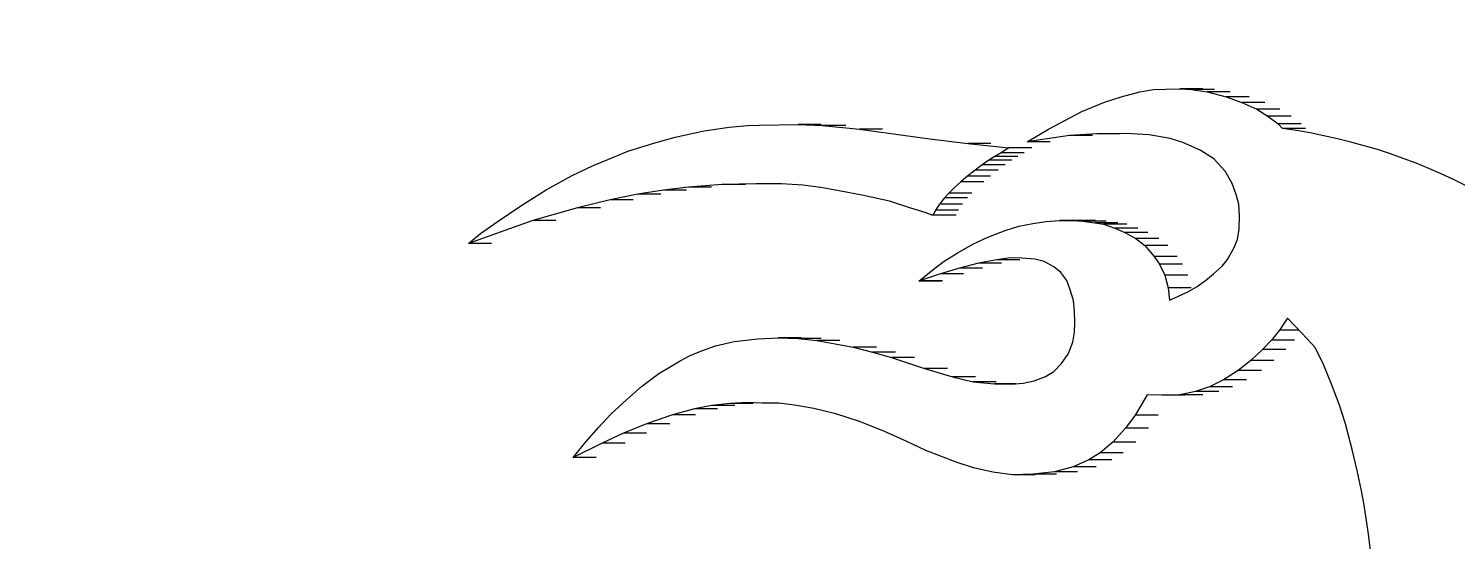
# Model space of a CAD drawing. Header units: inches. Extents: x 17 to 469, y 7 to 301.
# Drawn here: x 356.44 to 357.442, y 120.648 to 121.007 of the extents above; entities that cross this region are included whole.
import ezdxf

# ---------------------------------------------------------------- set-up
doc = ezdxf.new("R2010")
doc.units = ezdxf.units.IN
doc.header["$LTSCALE"] = 14
doc.header["$MEASUREMENT"] = 0
doc.layers.add('Dimension (ANSI)', color=7, linetype='Continuous', lineweight=25)
doc.layers.add('Visible (ANSI)', color=7, linetype='Continuous', lineweight=50)
doc.styles.add('MEMCOR Medium', font='arial.ttf')
doc.dimstyles.new('Default (ANSI)', dxfattribs={"dimscale": 14, "dimtxt": 0.15, "dimasz": 0.098425, "dimexe": 0.125, "dimexo": 0.0625, "dimgap": 0.031496, "dimtad": 0, "dimtih": 1, "dimtoh": 1, "dimdec": 4, "dimrnd": 1e-08, "dimzin": 3, "dimdsep": 46, "dimlunit": 5, "dimtxsty": 'MEMCOR Medium', "dimcen": 0.09, "dimdle": 0.393701, "dimclrd": 256, "dimclre": 256, "dimclrt": 256, "dimadec": 0, "dimazin": 1, "dimtfac": 0.8, "dimtofl": 0, "dimtmove": 0, "dimatfit": 3, "dimfxl": 1, "dimfrac": 1, "dimtolj": 1, "dimtzin": 4, "dimlwd": -1, "dimlwe": -1, "dimarcsym": 0})

# ---------------------------------------------------------------- blocks, each defined once
blk = doc.blocks.new('*D18')
at = {"layer": 'Defpoints', "color": 0, "transparency": 16777216}
for p in [(361.7677, 145.3089), (291.8161, 55.5849), (348.2608, 55.5849)]:
    blk.add_point(p, dxfattribs=at)
at = {"layer": 'Dimension (ANSI)', "transparency": 16777216}
for p, q in [((360.8927, 145.3089), (290.0661, 145.3089)), ((291.8161, 143.9309), (291.8161, 98.6436)), ((291.8161, 56.9628), (291.8161, 84.303)), ((347.3858, 55.5849), (290.0661, 55.5849))]:
    blk.add_line(p, q, dxfattribs=at)
for points in [[(291.5864, 143.9309), (292.0457, 143.9309), (291.8161, 145.3089)], [(291.5864, 56.9628), (292.0457, 56.9628), (291.8161, 55.5849)]]:
    blk.add_solid(points, dxfattribs=at)
at = {"layer": 'Dimension (ANSI)', "transparency": 16777216, "char_height": 2.1, "attachment_point": 5, "style": 'MEMCOR Medium'}
for s, insert in [('\\A1; \\fArial|b0|i0;89{\\H0.8x;\\S3#4;} in', (291.8161, 93.6305)), ('\\A1;[2279.0 mm]{\\P\\fArial|b0|i0;SHIPPING HEIGHT\\P\\fArial|b0|i0;REF.}', (291.8161, 86.4602))]:
    blk.add_mtext(s, dxfattribs=dict(at, insert=insert))

msp = doc.modelspace()

# ---------------------------------------------------------------- linework, layer by layer
at = {"layer": 'Visible (ANSI)', "linetype": 'Continuous', "lineweight": 18}
for p, q in [((357.20708, 120.95899), (357.2203, 120.96243)), ((357.2203, 120.96243), (357.22975, 120.96409)), ((357.22975, 120.96409), (357.2384, 120.96446)), ((357.2384, 120.96446), (357.24825, 120.9646)), ((357.26442, 120.9646), (357.24825, 120.9646)), ((357.24825, 120.9646), (357.25655, 120.96407)), ((357.27272, 120.96407), (357.25655, 120.96407)), ((357.25655, 120.96407), (357.26745, 120.9625)), ((357.28362, 120.9625), (357.26745, 120.9625)), ((357.26745, 120.9625), (357.28091, 120.95902)), ((357.17964, 120.94859), (357.19555, 120.95534)), ((357.19555, 120.95534), (357.20708, 120.95899)), ((357.29709, 120.95902), (357.28091, 120.95902)), ((357.28091, 120.95902), (357.29185, 120.95499)), ((357.30802, 120.95499), (357.29185, 120.95499)), ((357.29185, 120.95499), (357.30248, 120.95031)), ((357.15621, 120.9363), (357.17964, 120.94859)), ((357.31865, 120.95031), (357.30248, 120.95031)), ((357.30248, 120.95031), (357.31021, 120.94538)), ((357.32639, 120.94538), (357.31021, 120.94538)), ((357.31021, 120.94538), (357.31733, 120.94001)), ((356.87909, 120.92648), (356.89405, 120.93078)), ((356.89405, 120.93078), (356.91439, 120.93516)), ((356.91439, 120.93516), (356.93193, 120.93775)), ((356.93193, 120.93775), (356.94494, 120.93881)), ((356.94494, 120.93881), (356.95299, 120.93909)), ((356.95299, 120.93909), (356.98033, 120.93947)), ((356.9965, 120.93947), (356.98033, 120.93947)), ((356.98033, 120.93947), (356.99761, 120.93891)), ((357.01378, 120.93891), (356.99761, 120.93891)), ((356.99761, 120.93891), (357.02348, 120.93634)), ((357.03966, 120.93634), (357.02348, 120.93634)), ((357.02348, 120.93634), (357.05058, 120.93254)), ((357.05058, 120.93254), (357.07283, 120.9295)), ((357.14117, 120.92738), (357.15621, 120.9363)), ((357.17081, 120.93174), (357.14117, 120.92738)), ((357.19, 120.93306), (357.17081, 120.93174)), ((357.18699, 120.93174), (357.17081, 120.93174)), ((357.21022, 120.93334), (357.19, 120.93306)), ((357.20617, 120.93306), (357.19, 120.93306)), ((357.22687, 120.93224), (357.21022, 120.93334)), ((357.2415, 120.92979), (357.22687, 120.93224)), ((357.3335, 120.94001), (357.31733, 120.94001)), ((357.31733, 120.94001), (357.32036, 120.93675)), ((357.33653, 120.93675), (357.32036, 120.93675)), ((356.83595, 120.91065), (356.86159, 120.92096)), ((356.86159, 120.92096), (356.87909, 120.92648)), ((357.07283, 120.9295), (357.09952, 120.92611)), ((357.1157, 120.92611), (357.09952, 120.92611)), ((357.09952, 120.92611), (357.12827, 120.92317)), ((357.12827, 120.92317), (357.12286, 120.91976)), ((357.14444, 120.92317), (357.12827, 120.92317)), ((357.15735, 120.92738), (357.14117, 120.92738)), ((357.25049, 120.927), (357.2415, 120.92979)), ((357.26259, 120.92161), (357.25049, 120.927)), ((357.27214, 120.91539), (357.26259, 120.92161)), ((357.10956, 120.91116), (357.10456, 120.90746)), ((357.11425, 120.91441), (357.10956, 120.91116)), ((357.12574, 120.91116), (357.10956, 120.91116)), ((357.11839, 120.91708), (357.11425, 120.91441)), ((357.13042, 120.91441), (357.11425, 120.91441)), ((357.12286, 120.91976), (357.11839, 120.91708)), ((357.13456, 120.91708), (357.11839, 120.91708)), ((357.13903, 120.91976), (357.12286, 120.91976)), ((357.28019, 120.90676), (357.27214, 120.91539)), ((356.80349, 120.89373), (356.82178, 120.90365)), ((356.82178, 120.90365), (356.83595, 120.91065)), ((357.09922, 120.90329), (357.09455, 120.89937)), ((357.10456, 120.90746), (357.09922, 120.90329)), ((357.1154, 120.90329), (357.09922, 120.90329)), ((357.12073, 120.90746), (357.10456, 120.90746)), ((357.28517, 120.89809), (357.28019, 120.90676)), ((356.78579, 120.88235), (356.80349, 120.89373)), ((356.86779, 120.89074), (356.84842, 120.88678)), ((356.88583, 120.89352), (356.86779, 120.89074)), ((356.88396, 120.89074), (356.86779, 120.89074)), ((356.90343, 120.89561), (356.88583, 120.89352)), ((356.902, 120.89352), (356.88583, 120.89352)), ((356.92718, 120.89735), (356.90343, 120.89561)), ((356.91961, 120.89561), (356.90343, 120.89561)), ((356.9506, 120.8979), (356.92718, 120.89735)), ((356.94335, 120.89735), (356.92718, 120.89735)), ((356.96868, 120.89792), (356.9506, 120.8979)), ((356.96678, 120.8979), (356.9506, 120.8979)), ((356.98365, 120.89697), (356.96868, 120.89792)), ((356.99639, 120.8953), (356.98365, 120.89697)), ((357.00914, 120.89294), (356.99639, 120.8953)), ((357.02637, 120.88971), (357.00914, 120.89294)), ((357.08608, 120.89141), (357.08316, 120.88796)), ((357.09021, 120.89533), (357.08608, 120.89141)), ((357.10226, 120.89141), (357.08608, 120.89141)), ((357.09455, 120.89937), (357.09021, 120.89533)), ((357.11073, 120.89937), (357.09455, 120.89937)), ((357.28782, 120.89045), (357.28517, 120.89809)), ((356.76922, 120.87128), (356.78579, 120.88235)), ((356.8255, 120.88115), (356.79415, 120.87218)), ((356.84842, 120.88678), (356.8255, 120.88115)), ((356.84168, 120.88115), (356.8255, 120.88115)), ((356.8646, 120.88678), (356.84842, 120.88678)), ((357.04456, 120.88578), (357.02637, 120.88971)), ((357.05958, 120.8809), (357.04456, 120.88578)), ((357.07033, 120.87759), (357.05958, 120.8809)), ((357.0797, 120.88371), (357.07678, 120.87946)), ((357.08316, 120.88796), (357.0797, 120.88371)), ((357.09587, 120.88371), (357.0797, 120.88371)), ((357.09934, 120.88796), (357.08316, 120.88796)), ((357.2897, 120.88359), (357.28782, 120.89045)), ((357.29012, 120.87545), (357.2897, 120.88359)), ((356.79415, 120.87218), (356.74901, 120.85606)), ((356.75742, 120.86292), (356.76922, 120.87128)), ((356.81033, 120.87218), (356.79415, 120.87218)), ((357.07427, 120.87591), (357.07033, 120.87759)), ((357.0752, 120.87592), (357.07427, 120.87591)), ((357.09044, 120.87591), (357.07427, 120.87591)), ((357.07678, 120.87946), (357.0752, 120.87592)), ((357.09138, 120.87592), (357.0752, 120.87592)), ((357.09296, 120.87946), (357.07678, 120.87946)), ((357.14525, 120.87012), (357.15443, 120.87137)), ((357.15443, 120.87137), (357.16397, 120.87207)), ((357.18015, 120.87207), (357.16397, 120.87207)), ((357.16397, 120.87207), (357.17299, 120.87205)), ((357.18916, 120.87205), (357.17299, 120.87205)), ((357.17299, 120.87205), (357.18036, 120.87159)), ((357.19654, 120.87159), (357.18036, 120.87159)), ((357.18036, 120.87159), (357.1887, 120.87057)), ((357.28988, 120.86616), (357.29012, 120.87545)), ((356.74901, 120.85606), (356.75742, 120.86292)), ((357.11356, 120.86051), (357.12565, 120.86519)), ((357.12565, 120.86519), (357.13531, 120.86829)), ((357.13531, 120.86829), (357.14525, 120.87012)), ((357.20488, 120.87057), (357.1887, 120.87057)), ((357.1887, 120.87057), (357.19486, 120.86953)), ((357.21104, 120.86953), (357.19486, 120.86953)), ((357.19486, 120.86953), (357.20268, 120.86681)), ((357.21885, 120.86681), (357.20268, 120.86681)), ((357.20268, 120.86681), (357.20981, 120.8638)), ((357.22599, 120.8638), (357.20981, 120.8638)), ((357.20981, 120.8638), (357.21751, 120.85953)), ((357.28872, 120.85889), (357.28988, 120.86616)), ((356.76519, 120.85606), (356.74901, 120.85606)), ((357.09195, 120.84933), (357.10298, 120.85556)), ((357.10298, 120.85556), (357.11356, 120.86051)), ((357.23369, 120.85953), (357.21751, 120.85953)), ((357.21751, 120.85953), (357.22372, 120.85467)), ((357.2399, 120.85467), (357.22372, 120.85467)), ((357.22372, 120.85467), (357.23037, 120.847)), ((357.28189, 120.8448), (357.28628, 120.85273)), ((357.28628, 120.85273), (357.28872, 120.85889)), ((357.07625, 120.83866), (357.08288, 120.84355)), ((357.08288, 120.84355), (357.09195, 120.84933)), ((357.1069, 120.84219), (357.09371, 120.83863)), ((357.11991, 120.84455), (357.1069, 120.84219)), ((357.12308, 120.84219), (357.1069, 120.84219)), ((357.1293, 120.84587), (357.11991, 120.84455)), ((357.13609, 120.84455), (357.11991, 120.84455)), ((357.13735, 120.84578), (357.1293, 120.84587)), ((357.14657, 120.84491), (357.13735, 120.84578)), ((357.15311, 120.84342), (357.14657, 120.84491)), ((357.15987, 120.83974), (357.15311, 120.84342)), ((357.24655, 120.847), (357.23037, 120.847)), ((357.23037, 120.847), (357.23413, 120.8414)), ((357.2503, 120.8414), (357.23413, 120.8414)), ((357.23413, 120.8414), (357.23778, 120.83382)), ((357.278, 120.84011), (357.28189, 120.8448)), ((357.06517, 120.82968), (357.07625, 120.83866)), ((357.08034, 120.83468), (357.06556, 120.82969)), ((357.09371, 120.83863), (357.08034, 120.83468)), ((357.09652, 120.83468), (357.08034, 120.83468)), ((357.10989, 120.83863), (357.09371, 120.83863)), ((357.16472, 120.83564), (357.15987, 120.83974)), ((357.16901, 120.82995), (357.16472, 120.83564)), ((357.25395, 120.83382), (357.23778, 120.83382)), ((357.23778, 120.83382), (357.24021, 120.82496)), ((357.26645, 120.8301), (357.27196, 120.83464)), ((357.27196, 120.83464), (357.278, 120.84011)), ((357.06556, 120.82969), (357.06517, 120.82968)), ((357.08135, 120.82968), (357.06517, 120.82968)), ((357.08173, 120.82969), (357.06556, 120.82969)), ((357.17119, 120.82422), (357.16901, 120.82995)), ((357.1736, 120.81592), (357.17119, 120.82422)), ((357.25639, 120.82496), (357.24021, 120.82496)), ((357.24021, 120.82496), (357.24114, 120.81622)), ((357.24702, 120.81869), (357.25452, 120.82232)), ((357.25452, 120.82232), (357.2604, 120.82574)), ((357.2604, 120.82574), (357.26645, 120.8301)), ((357.17446, 120.8086), (357.1736, 120.81592)), ((357.24114, 120.81622), (357.24702, 120.81869)), ((357.17475, 120.80066), (357.17446, 120.8086)), ((357.17446, 120.79372), (357.17475, 120.80066)), ((357.3239, 120.80365), (357.31832, 120.79507)), ((357.3342, 120.79291), (357.3239, 120.80365)), ((357.17321, 120.78676), (357.17446, 120.79372)), ((357.31832, 120.79507), (357.31272, 120.78824)), ((357.33212, 120.79507), (357.31832, 120.79507)), ((357.3433, 120.783), (357.3342, 120.79291)), ((356.90462, 120.77727), (356.9132, 120.78095)), ((356.9132, 120.78095), (356.92237, 120.78425)), ((356.92237, 120.78425), (356.93556, 120.78721)), ((356.93556, 120.78721), (356.95203, 120.78902)), ((356.95203, 120.78902), (356.9663, 120.78981)), ((356.98248, 120.78981), (356.9663, 120.78981)), ((356.9663, 120.78981), (356.9805, 120.78941)), ((356.99668, 120.78941), (356.9805, 120.78941)), ((356.9805, 120.78941), (356.99356, 120.7878)), ((357.00974, 120.7878), (356.99356, 120.7878)), ((356.99356, 120.7878), (357.00644, 120.7856)), ((357.00644, 120.7856), (357.01913, 120.78319)), ((357.03531, 120.78319), (357.01913, 120.78319)), ((357.01913, 120.78319), (357.0326, 120.77981)), ((357.17005, 120.77829), (357.17321, 120.78676)), ((357.30648, 120.78161), (357.29815, 120.77387)), ((357.31272, 120.78824), (357.30648, 120.78161)), ((357.32265, 120.78161), (357.30648, 120.78161)), ((357.32889, 120.78824), (357.31272, 120.78824)), ((357.3491, 120.77111), (357.3433, 120.783)), ((356.88253, 120.76466), (356.89757, 120.7736)), ((356.89757, 120.7736), (356.90462, 120.77727)), ((357.04878, 120.77981), (357.0326, 120.77981)), ((357.0326, 120.77981), (357.04588, 120.77602)), ((357.06206, 120.77602), (357.04588, 120.77602)), ((357.04588, 120.77602), (357.05716, 120.77218)), ((357.05716, 120.77218), (357.0691, 120.76818)), ((357.15985, 120.76605), (357.16515, 120.77148)), ((357.16515, 120.77148), (357.17005, 120.77829)), ((357.29815, 120.77387), (357.28939, 120.76677)), ((357.31432, 120.77387), (357.29815, 120.77387)), ((357.35477, 120.75726), (357.3491, 120.77111)), ((356.87037, 120.75557), (356.88253, 120.76466)), ((357.08528, 120.76818), (357.0691, 120.76818)), ((357.0691, 120.76818), (357.08874, 120.7625)), ((357.10491, 120.7625), (357.08874, 120.7625)), ((357.08874, 120.7625), (357.10317, 120.75893)), ((357.14612, 120.75952), (357.15394, 120.7626)), ((357.15394, 120.7626), (357.15985, 120.76605)), ((357.28939, 120.76677), (357.27893, 120.76031)), ((357.30556, 120.76677), (357.28939, 120.76677)), ((356.86015, 120.74643), (356.87037, 120.75557)), ((357.11934, 120.75893), (357.10317, 120.75893)), ((357.10317, 120.75893), (357.11833, 120.75755)), ((357.13295, 120.75755), (357.11833, 120.75755)), ((357.11833, 120.75755), (357.13023, 120.75731)), ((357.13023, 120.75731), (357.13847, 120.75802)), ((357.13847, 120.75802), (357.14612, 120.75952)), ((357.25944, 120.7522), (357.2483, 120.74986)), ((357.26909, 120.75538), (357.25944, 120.7522)), ((357.27561, 120.7522), (357.25944, 120.7522)), ((357.27893, 120.76031), (357.26909, 120.75538)), ((357.28527, 120.75538), (357.26909, 120.75538)), ((357.29511, 120.76031), (357.27893, 120.76031)), ((357.36047, 120.74246), (357.35477, 120.75726)), ((356.84895, 120.73627), (356.86015, 120.74643)), ((356.91985, 120.74228), (356.90764, 120.73987)), ((356.93256, 120.74369), (356.91985, 120.74228)), ((356.93603, 120.74228), (356.91985, 120.74228)), ((356.94455, 120.74435), (356.93256, 120.74369)), ((356.94873, 120.74369), (356.93256, 120.74369)), ((356.95511, 120.744), (356.94455, 120.74435)), ((356.96687, 120.74391), (356.95511, 120.744)), ((356.97793, 120.74258), (356.96687, 120.74391)), ((356.9914, 120.74028), (356.97793, 120.74258)), ((357.22149, 120.74304), (357.21701, 120.73546)), ((357.22545, 120.74979), (357.22149, 120.74304)), ((357.23566, 120.74947), (357.22545, 120.74979)), ((357.2483, 120.74986), (357.23566, 120.74947)), ((357.25183, 120.74947), (357.23566, 120.74947)), ((357.26447, 120.74986), (357.2483, 120.74986)), ((357.36469, 120.72934), (357.36047, 120.74246)), ((356.8403, 120.72694), (356.84895, 120.73627)), ((356.8921, 120.73569), (356.87405, 120.72946)), ((356.90764, 120.73987), (356.8921, 120.73569)), ((356.90827, 120.73569), (356.8921, 120.73569)), ((356.92382, 120.73987), (356.90764, 120.73987)), ((357.00681, 120.73652), (356.9914, 120.74028)), ((357.02344, 120.73104), (357.00681, 120.73652)), ((357.04059, 120.72421), (357.02344, 120.73104)), ((357.21701, 120.73546), (357.21012, 120.72644)), ((357.23319, 120.73546), (357.21701, 120.73546)), ((356.83167, 120.71697), (356.8403, 120.72694)), ((356.85772, 120.72286), (356.84276, 120.71594)), ((356.87405, 120.72946), (356.85772, 120.72286)), ((356.87389, 120.72286), (356.85772, 120.72286)), ((356.89023, 120.72946), (356.87405, 120.72946)), ((357.05681, 120.71689), (357.04059, 120.72421)), ((357.21012, 120.72644), (357.20125, 120.71651)), ((357.2263, 120.72644), (357.21012, 120.72644)), ((357.36957, 120.71034), (357.36469, 120.72934)), ((356.82244, 120.70575), (356.83167, 120.71697)), ((356.84276, 120.71594), (356.82244, 120.70575)), ((356.85893, 120.71594), (356.84276, 120.71594)), ((357.06994, 120.71071), (357.05681, 120.71689)), ((357.09194, 120.70228), (357.06994, 120.71071)), ((357.20125, 120.71651), (357.19245, 120.70915)), ((357.21742, 120.71651), (357.20125, 120.71651)), ((356.83862, 120.70575), (356.82244, 120.70575)), ((357.10351, 120.69846), (357.09194, 120.70228)), ((357.18443, 120.70402), (357.17345, 120.69913)), ((357.19245, 120.70915), (357.18443, 120.70402)), ((357.20061, 120.70402), (357.18443, 120.70402)), ((357.20862, 120.70915), (357.19245, 120.70915)), ((357.37293, 120.69661), (357.36957, 120.71034)), ((357.11699, 120.69547), (357.10351, 120.69846)), ((357.13084, 120.69368), (357.11699, 120.69547)), ((357.14549, 120.69401), (357.13084, 120.69368)), ((357.14701, 120.69368), (357.13084, 120.69368)), ((357.16029, 120.69561), (357.14549, 120.69401)), ((357.16166, 120.69401), (357.14549, 120.69401)), ((357.17345, 120.69913), (357.16029, 120.69561)), ((357.17646, 120.69561), (357.16029, 120.69561)), ((357.18962, 120.69913), (357.17345, 120.69913)), ((357.3757, 120.68363), (357.37293, 120.69661)), ((357.37742, 120.6737), (357.3757, 120.68363)), ((357.37932, 120.6616), (357.37742, 120.6737)), ((357.38091, 120.65034), (357.37932, 120.6616)), ((357.38254, 120.63629), (357.38091, 120.65034))]:
    msp.add_line(p, q, dxfattribs=at)
msp.add_ellipse((357.2665, 120.51096), major_axis=(0, 0.42942), ratio=0.9659258, start_param=3.2341876, end_param=6.1529824, dxfattribs=at)

# ---------------------------------------------------------------- dimensions: what is measured, and where the dimension line sits
at = {"layer": 'Dimension (ANSI)'}
dim = msp.add_linear_dim(base=(291.81609, 55.58489), p1=(361.76771, 145.30889), p2=(348.26076, 55.58489), angle=90, text=' \\fArial|b0|i0;<> in\\X[2279.0 mm]{\\P\\fArial|b0|i0;SHIPPING HEIGHT\\P\\fArial|b0|i0;REF.}', dimstyle='Default (ANSI)', override={"dimgap": 0.031496, "dimdec": 4, "dimpost": '', "dimtol": 0, "dimlim": 0, "dimtp": 0, "dimtm": 0, "dimtdec": 2, "dimatfit": 1}, dxfattribs=at)
dim.commit()
dim.dimension.update_dxf_attribs({"geometry": '*D18', "text_midpoint": (291.81609, 91.4733), "dimtype": 160})

doc.saveas('drawing.dxf')
